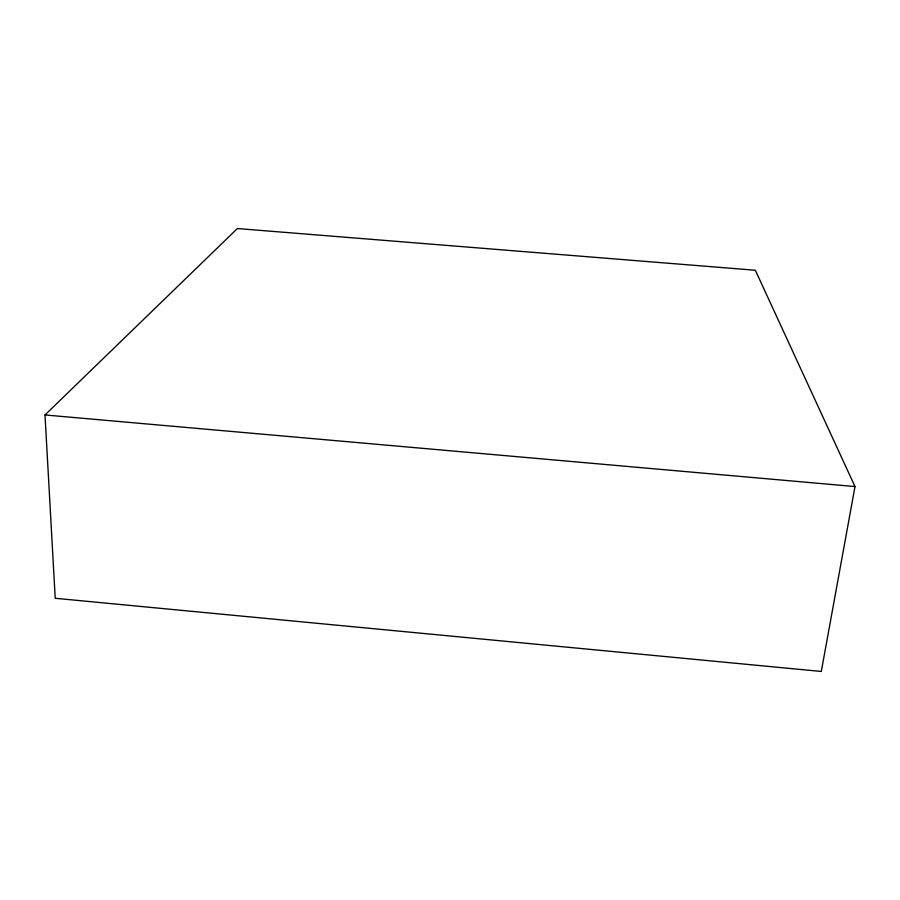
<?xml version="1.0" encoding="UTF-8"?>
<svg xmlns="http://www.w3.org/2000/svg" width="900" height="900" viewBox="0 0 900 900"><rect width="100%" height="100%" fill="white"/><g stroke="black" fill="none" stroke-linecap="round" stroke-linejoin="round"><path stroke-width="1.35" d="M855 486.562L821.295 671.456L55.226 598.286L45 414.956L237.386 228.544L755.336 270.248L855 486.562L45 414.956"/></g></svg>
